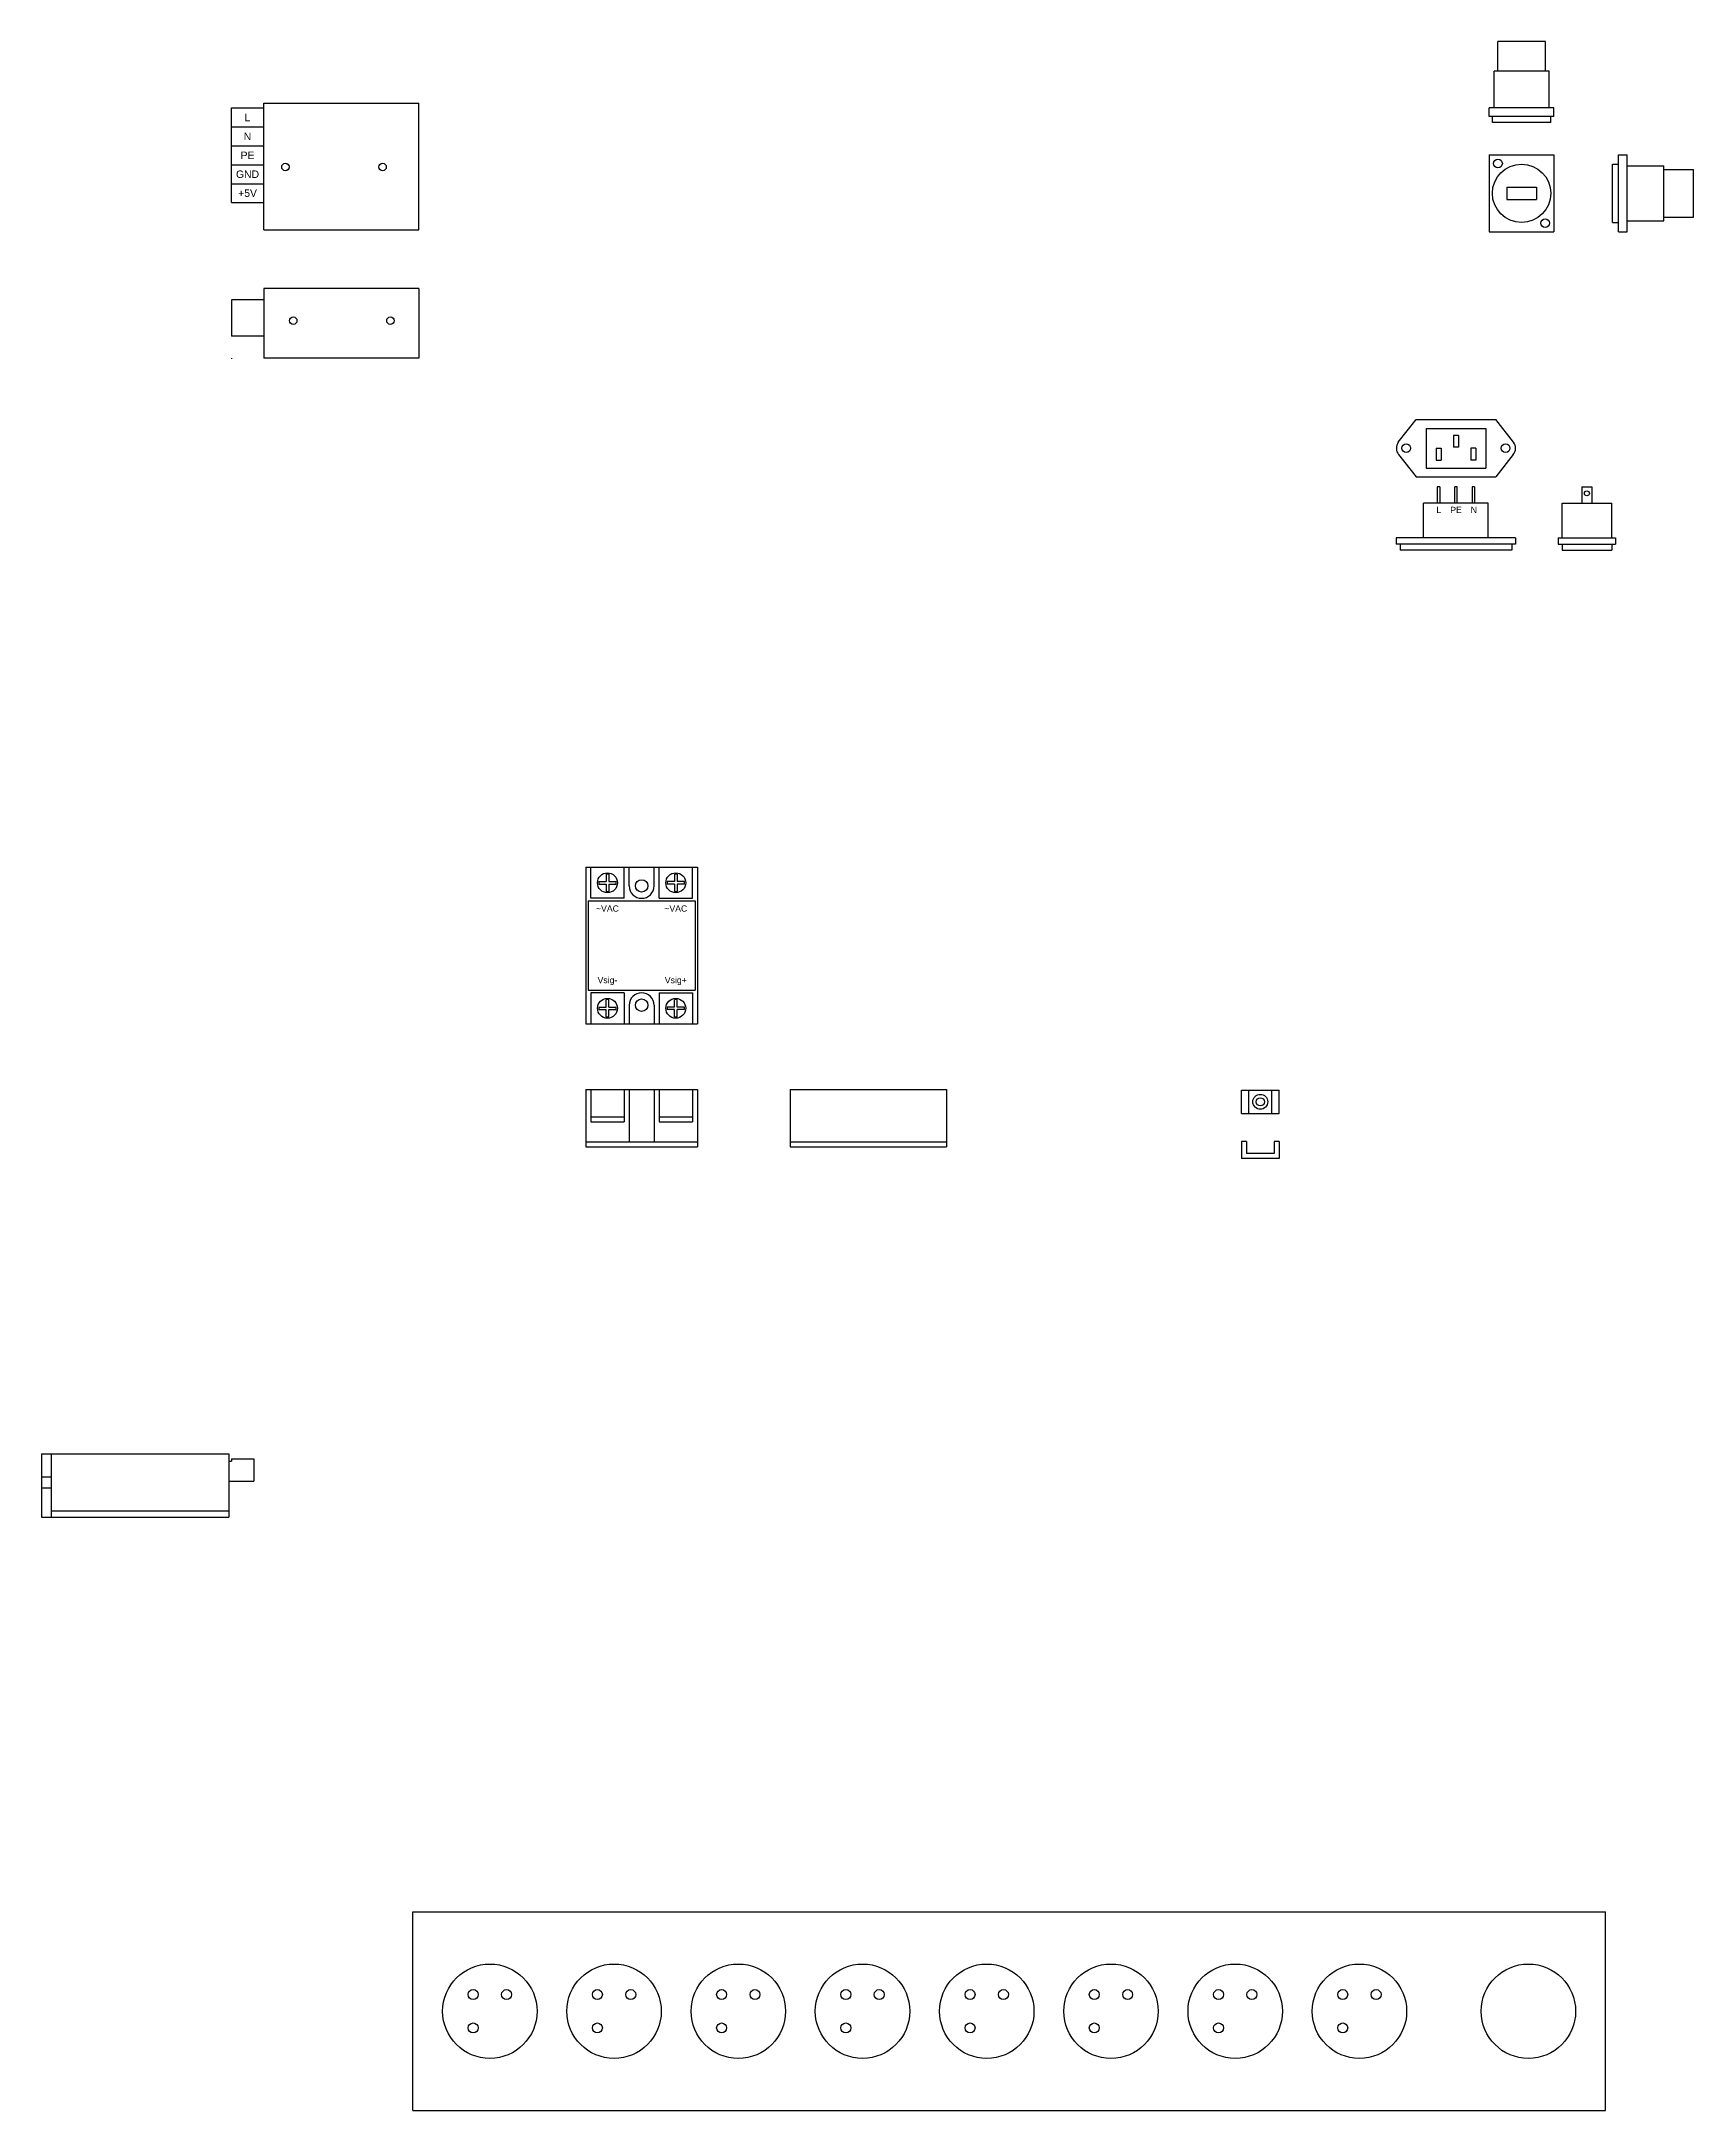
# Model space of a CAD drawing. Header units: millimetres. Extents: x 568 to 6362, y 128 to 4828.
# Drawn here: x 4899 to 5564, y 1533 to 2366 of the extents above; entities that cross this region are included whole.
import ezdxf

# ---------------------------------------------------------------- set-up
doc = ezdxf.new("R2010")
doc.units = ezdxf.units.MM

msp = doc.modelspace()

# ---------------------------------------------------------------- linework, layer by layer
at = {"color": 161}
for p, q in [((5484.748, 2354.252), (5484.748, 2366.252)), ((5503.948, 2366.252), (5484.748, 2366.252)), ((5503.948, 2354.252), (5503.948, 2366.252)), ((5483.248, 2339.452), (5483.248, 2354.252)), ((5505.448, 2354.252), (5483.248, 2354.252)), ((5505.448, 2339.452), (5505.448, 2354.252)), ((5481.348, 2336.052), (5481.348, 2339.452)), ((5507.348, 2339.452), (5481.348, 2339.452)), ((5507.348, 2336.052), (5481.348, 2336.052)), ((5482.598, 2333.652), (5482.598, 2336.052)), ((5506.098, 2333.652), (5482.598, 2333.652)), ((5506.098, 2333.652), (5506.098, 2336.052)), ((5507.348, 2336.052), (5507.348, 2339.452)), ((5481.348, 2320.607), (5507.348, 2320.607)), ((5481.348, 2320.607), (5481.348, 2289.607)), ((5507.348, 2320.607), (5507.348, 2289.607)), ((5530.987, 2293.357), (5530.987, 2316.857)), ((5530.987, 2316.857), (5533.387, 2316.857)), ((5533.387, 2320.607), (5536.787, 2320.607)), ((5533.387, 2289.607), (5533.387, 2320.607)), ((5536.787, 2289.607), (5536.787, 2320.607)), ((5536.787, 2316.207), (5551.587, 2316.207)), ((5551.587, 2294.007), (5551.587, 2316.207)), ((5488.348, 2307.607), (5500.348, 2307.607)), ((5488.348, 2307.607), (5488.348, 2302.607)), ((5500.348, 2307.607), (5500.348, 2302.607)), ((5551.587, 2314.707), (5563.587, 2314.707)), ((5563.587, 2295.507), (5563.587, 2314.707)), ((5488.348, 2302.607), (5500.348, 2302.607)), ((5530.987, 2293.357), (5533.387, 2293.357)), ((5536.787, 2294.007), (5551.587, 2294.007)), ((5551.587, 2295.507), (5563.587, 2295.507)), ((5481.348, 2289.607), (5507.348, 2289.607)), ((5533.387, 2289.607), (5536.787, 2289.607))]:
    msp.add_line(p, q, dxfattribs=at)
at = {"color": 103}
for p, q in [((4988.049, 2290.447), (4988.049, 2341.447)), ((4988.049, 2341.447), (5050.549, 2341.447)), ((5050.549, 2290.447), (5050.549, 2341.447)), ((4975.049, 2301.347), (4975.049, 2339.447)), ((4975.049, 2339.447), (4988.049, 2339.447)), ((4975.049, 2331.827), (4988.049, 2331.827)), ((4975.049, 2324.207), (4988.049, 2324.207)), ((4975.049, 2316.587), (4988.049, 2316.587)), ((4975.049, 2308.967), (4988.049, 2308.967)), ((4975.049, 2301.347), (4988.049, 2301.347)), ((4988.049, 2290.447), (5050.549, 2290.447)), ((4988.049, 2266.747), (4988.049, 2238.747)), ((5050.549, 2266.747), (4988.049, 2266.747)), ((5050.549, 2266.747), (5050.549, 2238.747)), ((4975.049, 2262.188), (4975.049, 2247.576)), ((4988.049, 2262.188), (4975.049, 2262.188)), ((4988.049, 2247.576), (4975.049, 2247.576)), ((4975.049, 2238.747), (4975.049, 2238.547)), ((5050.549, 2238.747), (4988.049, 2238.747))]:
    msp.add_line(p, q, dxfattribs=at)
at = {"color": 191}
for p, q in [((5444.723, 2204.904), (5451.931, 2214.015)), ((5451.931, 2214.015), (5483.931, 2214.015)), ((5455.931, 2210.515), (5455.931, 2194.515)), ((5455.931, 2210.515), (5479.931, 2210.515)), ((5468.931, 2207.678), (5466.931, 2207.678)), ((5466.931, 2207.678), (5466.931, 2202.878)), ((5468.931, 2207.678), (5468.931, 2202.878)), ((5479.931, 2210.515), (5479.931, 2194.515)), ((5491.139, 2204.904), (5483.931, 2214.015)), ((5444.868, 2199.943), (5451.931, 2191.015)), ((5459.931, 2202.536), (5461.931, 2202.536)), ((5459.931, 2202.536), (5459.931, 2197.736)), ((5461.931, 2202.536), (5461.931, 2197.736)), ((5468.931, 2202.878), (5466.931, 2202.878)), ((5475.931, 2202.536), (5473.931, 2202.536)), ((5473.931, 2202.536), (5473.931, 2197.736)), ((5475.931, 2202.536), (5475.931, 2197.736)), ((5490.995, 2199.943), (5483.931, 2191.015)), ((5451.931, 2191.015), (5483.931, 2191.015)), ((5455.931, 2194.515), (5479.931, 2194.515)), ((5459.931, 2197.736), (5461.931, 2197.736)), ((5475.931, 2197.736), (5473.931, 2197.736)), ((5460.431, 2186.933), (5460.431, 2180.433)), ((5461.431, 2186.933), (5460.431, 2186.933)), ((5461.431, 2186.933), (5461.431, 2180.433)), ((5467.431, 2180.433), (5467.431, 2186.933)), ((5468.431, 2186.933), (5467.431, 2186.933)), ((5468.431, 2180.433), (5468.431, 2186.933)), ((5474.431, 2186.933), (5474.431, 2180.433)), ((5475.431, 2186.933), (5474.431, 2186.933)), ((5475.431, 2186.933), (5475.431, 2180.433)), ((5518.618, 2186.933), (5522.618, 2186.933)), ((5518.618, 2186.933), (5518.618, 2180.433)), ((5522.618, 2186.933), (5522.618, 2180.433)), ((5454.931, 2166.433), (5454.931, 2180.433)), ((5480.931, 2180.433), (5454.931, 2180.433)), ((5480.931, 2166.433), (5480.931, 2180.433)), ((5510.618, 2180.433), (5530.618, 2180.433)), ((5510.618, 2166.433), (5510.618, 2180.433)), ((5530.618, 2166.433), (5530.618, 2180.433)), ((5491.931, 2166.433), (5443.931, 2166.433)), ((5443.931, 2166.433), (5443.931, 2163.933)), ((5491.931, 2166.433), (5491.931, 2163.933)), ((5509.118, 2166.433), (5532.118, 2166.433)), ((5509.118, 2166.433), (5509.118, 2163.933)), ((5532.118, 2166.433), (5532.118, 2163.933)), ((5491.931, 2163.933), (5443.931, 2163.933)), ((5445.431, 2163.933), (5445.431, 2161.433)), ((5490.431, 2161.433), (5445.431, 2161.433)), ((5490.431, 2163.933), (5490.431, 2161.433)), ((5509.118, 2163.933), (5532.118, 2163.933)), ((5510.618, 2163.933), (5510.618, 2161.433)), ((5510.618, 2161.433), (5530.618, 2161.433)), ((5530.618, 2163.933), (5530.618, 2161.433))]:
    msp.add_line(p, q, dxfattribs=at)
at = {"color": 30}
for p, q in [((5117.662, 2033.863), (5162.662, 2033.863)), ((5117.662, 2033.863), (5117.662, 1970.863)), ((5119.662, 2021.363), (5119.662, 2033.863)), ((5133.162, 2021.363), (5133.162, 2033.863)), ((5135.162, 2026.363), (5135.162, 2033.863)), ((5145.162, 2026.363), (5145.162, 2033.863)), ((5147.162, 2021.363), (5147.162, 2033.863)), ((5160.662, 2021.363), (5160.662, 2033.863)), ((5162.662, 2033.863), (5162.662, 1970.863)), ((5122.948, 2028.113), (5125.912, 2028.113)), ((5122.948, 2027.113), (5125.912, 2027.113)), ((5125.912, 2031.077), (5125.912, 2028.113)), ((5125.912, 2027.113), (5125.912, 2024.149)), ((5126.912, 2031.077), (5126.912, 2028.113)), ((5126.912, 2028.113), (5129.877, 2028.113)), ((5126.912, 2027.113), (5126.912, 2024.149)), ((5126.912, 2027.113), (5129.877, 2027.113)), ((5153.412, 2028.113), (5150.448, 2028.113)), ((5153.412, 2027.113), (5150.448, 2027.113)), ((5153.412, 2031.077), (5153.412, 2028.113)), ((5153.412, 2027.113), (5153.412, 2024.149)), ((5154.412, 2031.077), (5154.412, 2028.113)), ((5157.377, 2028.113), (5154.412, 2028.113)), ((5157.377, 2027.113), (5154.412, 2027.113)), ((5154.412, 2027.113), (5154.412, 2024.149)), ((5118.662, 2020.363), (5118.662, 1984.363)), ((5118.662, 2020.363), (5161.662, 2020.363)), ((5133.162, 2021.363), (5119.662, 2021.363)), ((5147.162, 2021.363), (5160.662, 2021.363)), ((5161.662, 2020.363), (5161.662, 1984.363)), ((5118.662, 1984.363), (5161.662, 1984.363)), ((5119.662, 1983.363), (5119.662, 1970.863)), ((5133.162, 1983.363), (5119.662, 1983.363)), ((5133.162, 1983.363), (5133.162, 1970.863)), ((5147.162, 1983.363), (5147.162, 1970.863)), ((5147.162, 1983.363), (5160.662, 1983.363)), ((5160.662, 1983.363), (5160.662, 1970.863)), ((5122.948, 1977.613), (5125.912, 1977.613)), ((5122.948, 1976.613), (5125.912, 1976.613)), ((5125.912, 1977.613), (5125.912, 1980.577)), ((5125.912, 1973.649), (5125.912, 1976.613)), ((5126.912, 1977.613), (5126.912, 1980.577)), ((5126.912, 1977.613), (5129.877, 1977.613)), ((5126.912, 1973.649), (5126.912, 1976.613)), ((5126.912, 1976.613), (5129.877, 1976.613)), ((5135.162, 1978.363), (5135.162, 1970.863)), ((5145.162, 1978.363), (5145.162, 1970.863)), ((5153.412, 1977.613), (5150.448, 1977.613)), ((5153.412, 1976.613), (5150.448, 1976.613)), ((5153.412, 1977.613), (5153.412, 1980.577)), ((5153.412, 1973.649), (5153.412, 1976.613)), ((5154.412, 1977.613), (5154.412, 1980.577)), ((5157.377, 1977.613), (5154.412, 1977.613)), ((5154.412, 1973.649), (5154.412, 1976.613)), ((5157.377, 1976.613), (5154.412, 1976.613)), ((5117.662, 1970.863), (5162.662, 1970.863)), ((5117.662, 1944.392), (5117.662, 1921.392)), ((5117.662, 1944.392), (5162.662, 1944.392)), ((5119.662, 1944.392), (5119.662, 1931.392)), ((5133.162, 1944.392), (5133.162, 1931.392)), ((5135.162, 1944.392), (5135.162, 1923.392)), ((5145.162, 1944.392), (5145.162, 1923.392)), ((5147.162, 1944.392), (5147.162, 1931.392)), ((5160.662, 1944.392), (5160.662, 1931.392)), ((5162.662, 1944.392), (5162.662, 1921.392)), ((5199.937, 1944.392), (5262.937, 1944.392)), ((5199.937, 1944.392), (5199.937, 1921.392)), ((5262.937, 1944.392), (5262.937, 1921.392)), ((5119.662, 1933.392), (5133.162, 1933.392)), ((5147.162, 1933.392), (5160.662, 1933.392)), ((5119.662, 1931.392), (5133.162, 1931.392)), ((5147.162, 1931.392), (5160.662, 1931.392)), ((5117.662, 1923.392), (5162.662, 1923.392)), ((5117.662, 1921.392), (5162.662, 1921.392)), ((5199.937, 1923.392), (5262.937, 1923.392)), ((5199.937, 1921.392), (5262.937, 1921.392))]:
    msp.add_line(p, q, dxfattribs=at)
at = {"color": 53}
for p, q in [((5381.572, 1934.767), (5381.572, 1944.167)), ((5381.572, 1944.167), (5396.772, 1944.167)), ((5384.572, 1934.767), (5384.572, 1944.167)), ((5393.772, 1934.767), (5393.772, 1944.167)), ((5396.772, 1934.767), (5396.772, 1944.167)), ((5381.572, 1934.767), (5396.772, 1934.767)), ((5381.572, 1923.481), (5381.572, 1916.681)), ((5383.572, 1923.481), (5381.572, 1923.481)), ((5396.772, 1916.681), (5381.572, 1916.681)), ((5383.572, 1923.481), (5383.572, 1918.681)), ((5394.772, 1918.681), (5383.572, 1918.681)), ((5396.772, 1923.481), (5394.772, 1923.481)), ((5394.772, 1923.481), (5394.772, 1918.681)), ((5396.772, 1923.481), (5396.772, 1916.681))]:
    msp.add_line(p, q, dxfattribs=at)
at = {"color": 221}
for p, q in [((4898.572, 1797.797), (4974.072, 1797.797)), ((4898.572, 1797.797), (4898.572, 1772.297)), ((4902.572, 1797.797), (4902.572, 1772.297)), ((4974.072, 1797.797), (4974.072, 1772.297)), ((4974.072, 1794.797), (4975.072, 1794.797)), ((4975.072, 1795.797), (4984.072, 1795.797)), ((4975.072, 1795.797), (4975.072, 1794.797)), ((4984.072, 1795.797), (4984.072, 1786.797)), ((4898.572, 1788.547), (4902.572, 1788.547)), ((4898.572, 1784.047), (4902.572, 1784.047)), ((4974.072, 1786.797), (4984.072, 1786.797)), ((4902.572, 1774.797), (4974.072, 1774.797)), ((4898.572, 1772.297), (4974.072, 1772.297))]:
    msp.add_line(p, q, dxfattribs=at)
at = {"color": 52}
for p, q in [((5048.08, 1533.464), (5048.08, 1613.464)), ((5048.08, 1613.464), (5528.08, 1613.464)), ((5528.08, 1533.464), (5528.08, 1613.464)), ((5048.08, 1533.464), (5528.08, 1533.464))]:
    msp.add_line(p, q, dxfattribs=at)
at = {"color": 103}
for centre in [(4996.799, 2315.697), (5035.899, 2315.697), (4999.949, 2253.847), (5039.049, 2253.847)]:
    msp.add_circle(centre, 1.5, dxfattribs=at)
at = {"color": 161}
for centre, radius in [((5494.348, 2305.107), 11.75), ((5484.848, 2317.107), 1.75), ((5503.848, 2293.107), 1.75)]:
    msp.add_circle(centre, radius, dxfattribs=at)
at = {"color": 191}
for centre, radius in [((5447.931, 2202.515), 1.75), ((5487.931, 2202.515), 1.75), ((5520.618, 2184.343), 1)]:
    msp.add_circle(centre, radius, dxfattribs=at)
at = {"color": 30}
for centre, radius in [((5126.412, 2027.613), 4), ((5140.162, 2026.363), 2.5), ((5153.912, 2027.613), 4), ((5126.412, 1977.113), 4), ((5140.162, 1978.363), 2.5), ((5153.912, 1977.113), 4)]:
    msp.add_circle(centre, radius, dxfattribs=at)
at = {"color": 53}
for radius in [3, 1.65]:
    msp.add_circle((5389.172, 1939.467), radius, dxfattribs=at)
at = {"color": 52}
for centre, radius in [((5079.08, 1573.464), 19), ((5129.08, 1573.464), 19), ((5179.08, 1573.464), 19), ((5229.08, 1573.464), 19), ((5279.08, 1573.464), 19), ((5329.08, 1573.464), 19), ((5379.08, 1573.464), 19), ((5429.08, 1573.464), 19), ((5497.08, 1573.464), 19), ((5072.362, 1580.181), 2), ((5085.797, 1580.181), 2), ((5122.362, 1580.181), 2), ((5135.797, 1580.181), 2), ((5172.362, 1580.181), 2), ((5185.797, 1580.181), 2), ((5222.362, 1580.181), 2), ((5235.797, 1580.181), 2), ((5272.362, 1580.181), 2), ((5285.797, 1580.181), 2), ((5322.362, 1580.181), 2), ((5335.797, 1580.181), 2), ((5372.362, 1580.181), 2), ((5385.797, 1580.181), 2), ((5422.362, 1580.181), 2), ((5435.797, 1580.181), 2), ((5072.362, 1566.746), 2), ((5122.362, 1566.746), 2), ((5172.362, 1566.746), 2), ((5222.362, 1566.746), 2), ((5272.362, 1566.746), 2), ((5322.362, 1566.746), 2), ((5372.362, 1566.746), 2), ((5422.362, 1566.746), 2)]:
    msp.add_circle(centre, radius, dxfattribs=at)
at = {"color": 191}
for centre, start, end in [((5447.931, 2202.515), 143.319153, 220.018283), ((5487.931, 2202.515), 319.981717, 36.680847)]:
    msp.add_arc(centre, 4, start, end, dxfattribs=at)
at = {"color": 30}
for centre, radius, start, end in [((5126.412, 2027.613), 3.5, 171.786789, 188.213211), ((5126.412, 2027.613), 3.5, 81.786789, 98.213211), ((5126.412, 2027.613), 3.5, 261.786789, 278.213211), ((5126.412, 2027.613), 3.5, 351.786789, 8.213211), ((5140.162, 2026.363), 5, 180, 0), ((5153.912, 2027.613), 3.5, 171.786789, 188.213211), ((5153.912, 2027.613), 3.5, 81.786789, 98.213211), ((5153.912, 2027.613), 3.5, 261.786789, 278.213211), ((5153.912, 2027.613), 3.5, 351.786789, 8.213211), ((5140.162, 1978.363), 5, 0, 180), ((5126.412, 1977.113), 3.5, 171.786789, 188.213211), ((5126.412, 1977.113), 3.5, 81.786789, 98.213211), ((5126.412, 1977.113), 3.5, 351.786789, 8.213211), ((5153.912, 1977.113), 3.5, 171.786789, 188.213211), ((5153.912, 1977.113), 3.5, 81.786789, 98.213211), ((5153.912, 1977.113), 3.5, 351.786789, 8.213211), ((5126.412, 1977.113), 3.5, 261.786789, 278.213211), ((5153.912, 1977.113), 3.5, 261.786789, 278.213211)]:
    msp.add_arc(centre, radius, start, end, dxfattribs=at)

# ---------------------------------------------------------------- texts
at = {"color": 103, "char_height": 3, "width": 13, "attachment_point": 5}
for s, insert in [('{\\fArial|b0|i0|c238|p0;L}', (4981.549, 2335.637)), ('{\\fArial|b0|i0|c238|p0;N}', (4981.549, 2328.017)), ('{\\fArial|b0|i0|c238|p0;PE}', (4981.549, 2320.397)), ('{\\fArial|b0|i0|c238|p0;GND}', (4981.549, 2312.777)), ('{\\fArial|b0|i0|c238|p0;+5V}', (4981.549, 2305.157))]:
    msp.add_mtext(s, dxfattribs=dict(at, insert=insert))
at = {"color": 191, "char_height": 2.5, "width": 4.69934, "attachment_point": 5}
for s, insert in [('{\\fArial|b0|i0|c238|p0;L}', (5461.005, 2177.687)), ('{\\fArial|b0|i0|c238|p0;PE}', (5467.976, 2177.687)), ('{\\fArial|b0|i0|c238|p0;N}', (5475.121, 2177.687))]:
    msp.add_mtext(s, dxfattribs=dict(at, insert=insert))
at = {"color": 30, "char_height": 2.5, "width": 13.5, "attachment_point": 5}
for s, insert in [('{\\fArial|b0|i0|c238|p0;~VAC}', (5126.412, 2017.238)), ('{\\fArial|b0|i0|c238|p0;~VAC}', (5153.912, 2017.238)), ('{\\fArial|b0|i0|c238|p0;Vsig-}', (5126.412, 1988.069)), ('{\\fArial|b0|i0|c238|p0;Vsig+}', (5153.912, 1988.069))]:
    msp.add_mtext(s, dxfattribs=dict(at, insert=insert))

doc.saveas('drawing.dxf')
